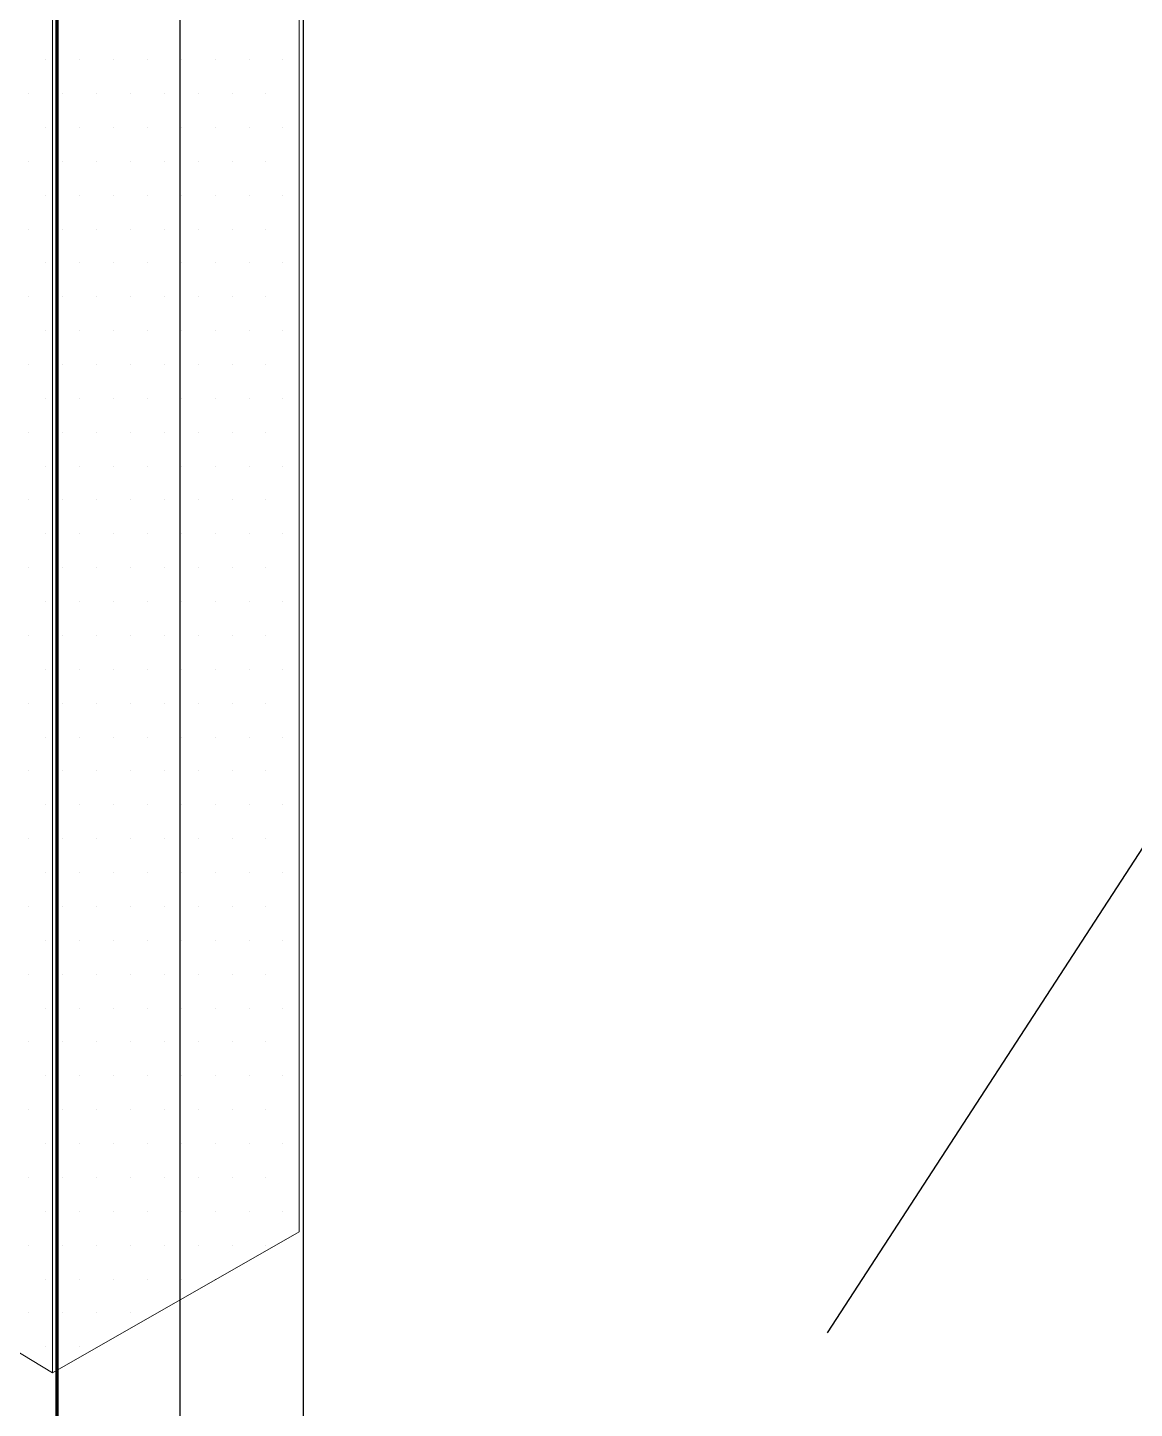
# Model space of a CAD drawing. Header units: inches. Extents: x -26 to 76, y -16 to 22.
# Drawn here: x 38.687 to 39.3, y 7.245 to 8.01 of the extents above; entities that cross this region are included whole.
import ezdxf

# ---------------------------------------------------------------- set-up
doc = ezdxf.new("R2010")
doc.units = ezdxf.units.IN
doc.header["$MEASUREMENT"] = 0
doc.linetypes.add('AI-Linetype-1', pattern=[0.375113, 0.250075, -0.125038])
for name, color, linetype, lineweight in [('.ATI-DETAIL', 7, 'Continuous', 0), ('.ATI-HATCH', 7, 'Continuous', 0), ('G-ANNO-TTLB', 7, 'Continuous', 0), ('TYVEK', 7, 'Continuous', 0)]:
    doc.layers.add(name, color=color, linetype=linetype, lineweight=lineweight)

# ---------------------------------------------------------------- blocks, each defined once
blk = doc.blocks.new('Block_386')
at = {"layer": '.ATI-HATCH'}
for points in [[(38.70094, 9.57216), (38.70094, 9.57216), (38.45346, 9.72215), (38.45346, 9.72215), (38.45346, 9.72215), (38.45346, 7.41486), (38.45346, 7.41486), (38.45346, 7.41486), (38.70094, 7.26487), (38.70094, 7.26487), (38.70094, 7.26487), (38.70094, 9.57216), (38.70094, 9.57216)], [(38.70094, 7.26487), (38.70094, 7.26487), (38.83744, 7.34289), (38.83744, 7.34289), (38.83744, 7.34289), (38.83744, 9.48944), (38.83744, 9.48944), (38.83744, 9.48944), (38.70094, 9.57216), (38.70094, 9.57216), (38.70094, 9.57216), (38.70094, 7.26487), (38.70094, 7.26487)]]:
    blk.add_open_spline(points, degree=3, knots=[0, 0, 0, 0, 1, 1, 1, 2, 2, 2, 3, 3, 3, 4, 4, 4, 4], dxfattribs=at)
at = {"layer": '.ATI-HATCH', "color": 8, "lineweight": 0, "true_color": 0x808080}
for points in [[(38.69713, 7.99195), (38.69713, 7.99195), (38.69713, 7.99195), (38.69713, 7.99195)], [(38.71588, 7.99195), (38.71588, 7.99195), (38.71588, 7.99195), (38.71588, 7.99195)], [(38.73464, 7.99195), (38.73464, 7.99195), (38.73464, 7.99195), (38.73464, 7.99195)], [(38.75339, 7.99195), (38.75339, 7.99195), (38.75339, 7.99195), (38.75339, 7.99195)], [(38.77215, 7.99195), (38.77215, 7.99195), (38.77215, 7.99195), (38.77215, 7.99195)], [(38.7909, 7.99195), (38.7909, 7.99195), (38.7909, 7.99195), (38.7909, 7.99195)], [(38.80966, 7.99195), (38.80966, 7.99195), (38.80966, 7.99195), (38.80966, 7.99195)], [(38.82842, 7.99195), (38.82842, 7.99195), (38.82842, 7.99195), (38.82842, 7.99195)], [(38.68775, 7.9732), (38.68775, 7.9732), (38.68775, 7.9732), (38.68775, 7.9732)], [(38.7065, 7.9732), (38.7065, 7.9732), (38.7065, 7.9732), (38.7065, 7.9732)], [(38.72526, 7.9732), (38.72526, 7.9732), (38.72526, 7.9732), (38.72526, 7.9732)], [(38.74402, 7.9732), (38.74402, 7.9732), (38.74402, 7.9732), (38.74402, 7.9732)], [(38.76277, 7.9732), (38.76277, 7.9732), (38.76277, 7.9732), (38.76277, 7.9732)], [(38.78153, 7.9732), (38.78153, 7.9732), (38.78153, 7.9732), (38.78153, 7.9732)], [(38.80028, 7.9732), (38.80028, 7.9732), (38.80028, 7.9732), (38.80028, 7.9732)], [(38.81904, 7.9732), (38.81904, 7.9732), (38.81904, 7.9732), (38.81904, 7.9732)], [(38.69713, 7.95444), (38.69713, 7.95444), (38.69713, 7.95444), (38.69713, 7.95444)], [(38.71588, 7.95444), (38.71588, 7.95444), (38.71588, 7.95444), (38.71588, 7.95444)], [(38.73464, 7.95444), (38.73464, 7.95444), (38.73464, 7.95444), (38.73464, 7.95444)], [(38.75339, 7.95444), (38.75339, 7.95444), (38.75339, 7.95444), (38.75339, 7.95444)], [(38.77215, 7.95444), (38.77215, 7.95444), (38.77215, 7.95444), (38.77215, 7.95444)], [(38.7909, 7.95444), (38.7909, 7.95444), (38.7909, 7.95444), (38.7909, 7.95444)], [(38.80966, 7.95444), (38.80966, 7.95444), (38.80966, 7.95444), (38.80966, 7.95444)], [(38.82842, 7.95444), (38.82842, 7.95444), (38.82842, 7.95444), (38.82842, 7.95444)], [(38.68775, 7.93568), (38.68775, 7.93568), (38.68775, 7.93568), (38.68775, 7.93568)], [(38.7065, 7.93568), (38.7065, 7.93568), (38.7065, 7.93568), (38.7065, 7.93568)], [(38.72526, 7.93568), (38.72526, 7.93568), (38.72526, 7.93568), (38.72526, 7.93568)], [(38.74402, 7.93568), (38.74402, 7.93568), (38.74402, 7.93568), (38.74402, 7.93568)], [(38.76277, 7.93568), (38.76277, 7.93568), (38.76277, 7.93568), (38.76277, 7.93568)], [(38.78153, 7.93568), (38.78153, 7.93568), (38.78153, 7.93568), (38.78153, 7.93568)], [(38.80028, 7.93568), (38.80028, 7.93568), (38.80028, 7.93568), (38.80028, 7.93568)], [(38.81904, 7.93568), (38.81904, 7.93568), (38.81904, 7.93568), (38.81904, 7.93568)], [(38.69713, 7.91693), (38.69713, 7.91693), (38.69713, 7.91693), (38.69713, 7.91693)], [(38.71588, 7.91693), (38.71588, 7.91693), (38.71588, 7.91693), (38.71588, 7.91693)], [(38.73464, 7.91693), (38.73464, 7.91693), (38.73464, 7.91693), (38.73464, 7.91693)], [(38.75339, 7.91693), (38.75339, 7.91693), (38.75339, 7.91693), (38.75339, 7.91693)], [(38.77215, 7.91693), (38.77215, 7.91693), (38.77215, 7.91693), (38.77215, 7.91693)], [(38.7909, 7.91693), (38.7909, 7.91693), (38.7909, 7.91693), (38.7909, 7.91693)], [(38.80966, 7.91693), (38.80966, 7.91693), (38.80966, 7.91693), (38.80966, 7.91693)], [(38.82842, 7.91693), (38.82842, 7.91693), (38.82842, 7.91693), (38.82842, 7.91693)], [(38.68775, 7.89817), (38.68775, 7.89817), (38.68775, 7.89817), (38.68775, 7.89817)], [(38.7065, 7.89817), (38.7065, 7.89817), (38.7065, 7.89817), (38.7065, 7.89817)], [(38.72526, 7.89817), (38.72526, 7.89817), (38.72526, 7.89817), (38.72526, 7.89817)], [(38.74402, 7.89817), (38.74402, 7.89817), (38.74402, 7.89817), (38.74402, 7.89817)], [(38.76277, 7.89817), (38.76277, 7.89817), (38.76277, 7.89817), (38.76277, 7.89817)], [(38.78153, 7.89817), (38.78153, 7.89817), (38.78153, 7.89817), (38.78153, 7.89817)], [(38.80028, 7.89817), (38.80028, 7.89817), (38.80028, 7.89817), (38.80028, 7.89817)], [(38.81904, 7.89817), (38.81904, 7.89817), (38.81904, 7.89817), (38.81904, 7.89817)], [(38.69713, 7.87942), (38.69713, 7.87942), (38.69713, 7.87942), (38.69713, 7.87942)], [(38.71588, 7.87942), (38.71588, 7.87942), (38.71588, 7.87942), (38.71588, 7.87942)], [(38.73464, 7.87942), (38.73464, 7.87942), (38.73464, 7.87942), (38.73464, 7.87942)], [(38.75339, 7.87942), (38.75339, 7.87942), (38.75339, 7.87942), (38.75339, 7.87942)], [(38.77215, 7.87942), (38.77215, 7.87942), (38.77215, 7.87942), (38.77215, 7.87942)], [(38.7909, 7.87942), (38.7909, 7.87942), (38.7909, 7.87942), (38.7909, 7.87942)], [(38.80966, 7.87942), (38.80966, 7.87942), (38.80966, 7.87942), (38.80966, 7.87942)], [(38.82842, 7.87942), (38.82842, 7.87942), (38.82842, 7.87942), (38.82842, 7.87942)], [(38.68775, 7.86066), (38.68775, 7.86066), (38.68775, 7.86066), (38.68775, 7.86066)], [(38.7065, 7.86066), (38.7065, 7.86066), (38.7065, 7.86066), (38.7065, 7.86066)], [(38.72526, 7.86066), (38.72526, 7.86066), (38.72526, 7.86066), (38.72526, 7.86066)], [(38.74402, 7.86066), (38.74402, 7.86066), (38.74402, 7.86066), (38.74402, 7.86066)], [(38.76277, 7.86066), (38.76277, 7.86066), (38.76277, 7.86066), (38.76277, 7.86066)], [(38.78153, 7.86066), (38.78153, 7.86066), (38.78153, 7.86066), (38.78153, 7.86066)], [(38.80028, 7.86066), (38.80028, 7.86066), (38.80028, 7.86066), (38.80028, 7.86066)], [(38.81904, 7.86066), (38.81904, 7.86066), (38.81904, 7.86066), (38.81904, 7.86066)], [(38.69713, 7.84191), (38.69713, 7.84191), (38.69713, 7.84191), (38.69713, 7.84191)], [(38.71588, 7.84191), (38.71588, 7.84191), (38.71588, 7.84191), (38.71588, 7.84191)], [(38.73464, 7.84191), (38.73464, 7.84191), (38.73464, 7.84191), (38.73464, 7.84191)], [(38.75339, 7.84191), (38.75339, 7.84191), (38.75339, 7.84191), (38.75339, 7.84191)], [(38.77215, 7.84191), (38.77215, 7.84191), (38.77215, 7.84191), (38.77215, 7.84191)], [(38.7909, 7.84191), (38.7909, 7.84191), (38.7909, 7.84191), (38.7909, 7.84191)], [(38.80966, 7.84191), (38.80966, 7.84191), (38.80966, 7.84191), (38.80966, 7.84191)], [(38.82842, 7.84191), (38.82842, 7.84191), (38.82842, 7.84191), (38.82842, 7.84191)], [(38.68775, 7.82315), (38.68775, 7.82315), (38.68775, 7.82315), (38.68775, 7.82315)], [(38.7065, 7.82315), (38.7065, 7.82315), (38.7065, 7.82315), (38.7065, 7.82315)], [(38.72526, 7.82315), (38.72526, 7.82315), (38.72526, 7.82315), (38.72526, 7.82315)], [(38.74402, 7.82315), (38.74402, 7.82315), (38.74402, 7.82315), (38.74402, 7.82315)], [(38.76277, 7.82315), (38.76277, 7.82315), (38.76277, 7.82315), (38.76277, 7.82315)], [(38.78153, 7.82315), (38.78153, 7.82315), (38.78153, 7.82315), (38.78153, 7.82315)], [(38.80028, 7.82315), (38.80028, 7.82315), (38.80028, 7.82315), (38.80028, 7.82315)], [(38.81904, 7.82315), (38.81904, 7.82315), (38.81904, 7.82315), (38.81904, 7.82315)], [(38.69713, 7.80439), (38.69713, 7.80439), (38.69713, 7.80439), (38.69713, 7.80439)], [(38.71588, 7.80439), (38.71588, 7.80439), (38.71588, 7.80439), (38.71588, 7.80439)], [(38.73464, 7.80439), (38.73464, 7.80439), (38.73464, 7.80439), (38.73464, 7.80439)], [(38.75339, 7.80439), (38.75339, 7.80439), (38.75339, 7.80439), (38.75339, 7.80439)], [(38.77215, 7.80439), (38.77215, 7.80439), (38.77215, 7.80439), (38.77215, 7.80439)], [(38.7909, 7.80439), (38.7909, 7.80439), (38.7909, 7.80439), (38.7909, 7.80439)], [(38.80966, 7.80439), (38.80966, 7.80439), (38.80966, 7.80439), (38.80966, 7.80439)], [(38.82842, 7.80439), (38.82842, 7.80439), (38.82842, 7.80439), (38.82842, 7.80439)], [(38.68775, 7.78564), (38.68775, 7.78564), (38.68775, 7.78564), (38.68775, 7.78564)], [(38.7065, 7.78564), (38.7065, 7.78564), (38.7065, 7.78564), (38.7065, 7.78564)], [(38.72526, 7.78564), (38.72526, 7.78564), (38.72526, 7.78564), (38.72526, 7.78564)], [(38.74402, 7.78564), (38.74402, 7.78564), (38.74402, 7.78564), (38.74402, 7.78564)], [(38.76277, 7.78564), (38.76277, 7.78564), (38.76277, 7.78564), (38.76277, 7.78564)], [(38.78153, 7.78564), (38.78153, 7.78564), (38.78153, 7.78564), (38.78153, 7.78564)], [(38.80028, 7.78564), (38.80028, 7.78564), (38.80028, 7.78564), (38.80028, 7.78564)], [(38.81904, 7.78564), (38.81904, 7.78564), (38.81904, 7.78564), (38.81904, 7.78564)], [(38.69713, 7.76688), (38.69713, 7.76688), (38.69713, 7.76688), (38.69713, 7.76688)], [(38.71588, 7.76688), (38.71588, 7.76688), (38.71588, 7.76688), (38.71588, 7.76688)], [(38.73464, 7.76688), (38.73464, 7.76688), (38.73464, 7.76688), (38.73464, 7.76688)], [(38.75339, 7.76688), (38.75339, 7.76688), (38.75339, 7.76688), (38.75339, 7.76688)], [(38.77215, 7.76688), (38.77215, 7.76688), (38.77215, 7.76688), (38.77215, 7.76688)], [(38.7909, 7.76688), (38.7909, 7.76688), (38.7909, 7.76688), (38.7909, 7.76688)], [(38.80966, 7.76688), (38.80966, 7.76688), (38.80966, 7.76688), (38.80966, 7.76688)], [(38.82842, 7.76688), (38.82842, 7.76688), (38.82842, 7.76688), (38.82842, 7.76688)], [(38.68775, 7.74813), (38.68775, 7.74813), (38.68775, 7.74813), (38.68775, 7.74813)], [(38.7065, 7.74813), (38.7065, 7.74813), (38.7065, 7.74813), (38.7065, 7.74813)], [(38.72526, 7.74813), (38.72526, 7.74813), (38.72526, 7.74813), (38.72526, 7.74813)], [(38.74402, 7.74813), (38.74402, 7.74813), (38.74402, 7.74813), (38.74402, 7.74813)], [(38.76277, 7.74813), (38.76277, 7.74813), (38.76277, 7.74813), (38.76277, 7.74813)], [(38.78153, 7.74813), (38.78153, 7.74813), (38.78153, 7.74813), (38.78153, 7.74813)], [(38.80028, 7.74813), (38.80028, 7.74813), (38.80028, 7.74813), (38.80028, 7.74813)], [(38.81904, 7.74813), (38.81904, 7.74813), (38.81904, 7.74813), (38.81904, 7.74813)], [(38.69713, 7.72937), (38.69713, 7.72937), (38.69713, 7.72937), (38.69713, 7.72937)], [(38.71588, 7.72937), (38.71588, 7.72937), (38.71588, 7.72937), (38.71588, 7.72937)], [(38.73464, 7.72937), (38.73464, 7.72937), (38.73464, 7.72937), (38.73464, 7.72937)], [(38.75339, 7.72937), (38.75339, 7.72937), (38.75339, 7.72937), (38.75339, 7.72937)], [(38.77215, 7.72937), (38.77215, 7.72937), (38.77215, 7.72937), (38.77215, 7.72937)], [(38.7909, 7.72937), (38.7909, 7.72937), (38.7909, 7.72937), (38.7909, 7.72937)], [(38.80966, 7.72937), (38.80966, 7.72937), (38.80966, 7.72937), (38.80966, 7.72937)], [(38.82842, 7.72937), (38.82842, 7.72937), (38.82842, 7.72937), (38.82842, 7.72937)], [(38.68775, 7.71062), (38.68775, 7.71062), (38.68775, 7.71062), (38.68775, 7.71062)], [(38.7065, 7.71062), (38.7065, 7.71062), (38.7065, 7.71062), (38.7065, 7.71062)], [(38.72526, 7.71062), (38.72526, 7.71062), (38.72526, 7.71062), (38.72526, 7.71062)], [(38.74402, 7.71062), (38.74402, 7.71062), (38.74402, 7.71062), (38.74402, 7.71062)], [(38.76277, 7.71062), (38.76277, 7.71062), (38.76277, 7.71062), (38.76277, 7.71062)], [(38.78153, 7.71062), (38.78153, 7.71062), (38.78153, 7.71062), (38.78153, 7.71062)], [(38.80028, 7.71062), (38.80028, 7.71062), (38.80028, 7.71062), (38.80028, 7.71062)], [(38.81904, 7.71062), (38.81904, 7.71062), (38.81904, 7.71062), (38.81904, 7.71062)], [(38.69713, 7.69186), (38.69713, 7.69186), (38.69713, 7.69186), (38.69713, 7.69186)], [(38.71588, 7.69186), (38.71588, 7.69186), (38.71588, 7.69186), (38.71588, 7.69186)], [(38.73464, 7.69186), (38.73464, 7.69186), (38.73464, 7.69186), (38.73464, 7.69186)], [(38.75339, 7.69186), (38.75339, 7.69186), (38.75339, 7.69186), (38.75339, 7.69186)], [(38.77215, 7.69186), (38.77215, 7.69186), (38.77215, 7.69186), (38.77215, 7.69186)], [(38.7909, 7.69186), (38.7909, 7.69186), (38.7909, 7.69186), (38.7909, 7.69186)], [(38.80966, 7.69186), (38.80966, 7.69186), (38.80966, 7.69186), (38.80966, 7.69186)], [(38.82842, 7.69186), (38.82842, 7.69186), (38.82842, 7.69186), (38.82842, 7.69186)], [(38.68775, 7.6731), (38.68775, 7.6731), (38.68775, 7.6731), (38.68775, 7.6731)], [(38.7065, 7.6731), (38.7065, 7.6731), (38.7065, 7.6731), (38.7065, 7.6731)], [(38.72526, 7.6731), (38.72526, 7.6731), (38.72526, 7.6731), (38.72526, 7.6731)], [(38.74402, 7.6731), (38.74402, 7.6731), (38.74402, 7.6731), (38.74402, 7.6731)], [(38.76277, 7.6731), (38.76277, 7.6731), (38.76277, 7.6731), (38.76277, 7.6731)], [(38.78153, 7.6731), (38.78153, 7.6731), (38.78153, 7.6731), (38.78153, 7.6731)], [(38.80028, 7.6731), (38.80028, 7.6731), (38.80028, 7.6731), (38.80028, 7.6731)], [(38.81904, 7.6731), (38.81904, 7.6731), (38.81904, 7.6731), (38.81904, 7.6731)], [(38.69713, 7.65435), (38.69713, 7.65435), (38.69713, 7.65435), (38.69713, 7.65435)], [(38.71588, 7.65435), (38.71588, 7.65435), (38.71588, 7.65435), (38.71588, 7.65435)], [(38.73464, 7.65435), (38.73464, 7.65435), (38.73464, 7.65435), (38.73464, 7.65435)], [(38.75339, 7.65435), (38.75339, 7.65435), (38.75339, 7.65435), (38.75339, 7.65435)], [(38.77215, 7.65435), (38.77215, 7.65435), (38.77215, 7.65435), (38.77215, 7.65435)], [(38.7909, 7.65435), (38.7909, 7.65435), (38.7909, 7.65435), (38.7909, 7.65435)], [(38.80966, 7.65435), (38.80966, 7.65435), (38.80966, 7.65435), (38.80966, 7.65435)], [(38.82842, 7.65435), (38.82842, 7.65435), (38.82842, 7.65435), (38.82842, 7.65435)], [(38.68775, 7.63559), (38.68775, 7.63559), (38.68775, 7.63559), (38.68775, 7.63559)], [(38.7065, 7.63559), (38.7065, 7.63559), (38.7065, 7.63559), (38.7065, 7.63559)], [(38.72526, 7.63559), (38.72526, 7.63559), (38.72526, 7.63559), (38.72526, 7.63559)], [(38.74402, 7.63559), (38.74402, 7.63559), (38.74402, 7.63559), (38.74402, 7.63559)], [(38.76277, 7.63559), (38.76277, 7.63559), (38.76277, 7.63559), (38.76277, 7.63559)], [(38.78153, 7.63559), (38.78153, 7.63559), (38.78153, 7.63559), (38.78153, 7.63559)], [(38.80028, 7.63559), (38.80028, 7.63559), (38.80028, 7.63559), (38.80028, 7.63559)], [(38.81904, 7.63559), (38.81904, 7.63559), (38.81904, 7.63559), (38.81904, 7.63559)], [(38.69713, 7.61684), (38.69713, 7.61684), (38.69713, 7.61684), (38.69713, 7.61684)], [(38.71588, 7.61684), (38.71588, 7.61684), (38.71588, 7.61684), (38.71588, 7.61684)], [(38.73464, 7.61684), (38.73464, 7.61684), (38.73464, 7.61684), (38.73464, 7.61684)], [(38.75339, 7.61684), (38.75339, 7.61684), (38.75339, 7.61684), (38.75339, 7.61684)], [(38.77215, 7.61684), (38.77215, 7.61684), (38.77215, 7.61684), (38.77215, 7.61684)], [(38.7909, 7.61684), (38.7909, 7.61684), (38.7909, 7.61684), (38.7909, 7.61684)], [(38.80966, 7.61684), (38.80966, 7.61684), (38.80966, 7.61684), (38.80966, 7.61684)], [(38.82842, 7.61684), (38.82842, 7.61684), (38.82842, 7.61684), (38.82842, 7.61684)], [(38.68775, 7.59808), (38.68775, 7.59808), (38.68775, 7.59808), (38.68775, 7.59808)], [(38.7065, 7.59808), (38.7065, 7.59808), (38.7065, 7.59808), (38.7065, 7.59808)], [(38.72526, 7.59808), (38.72526, 7.59808), (38.72526, 7.59808), (38.72526, 7.59808)], [(38.74402, 7.59808), (38.74402, 7.59808), (38.74402, 7.59808), (38.74402, 7.59808)], [(38.76277, 7.59808), (38.76277, 7.59808), (38.76277, 7.59808), (38.76277, 7.59808)], [(38.78153, 7.59808), (38.78153, 7.59808), (38.78153, 7.59808), (38.78153, 7.59808)], [(38.80028, 7.59808), (38.80028, 7.59808), (38.80028, 7.59808), (38.80028, 7.59808)], [(38.81904, 7.59808), (38.81904, 7.59808), (38.81904, 7.59808), (38.81904, 7.59808)], [(38.69713, 7.57933), (38.69713, 7.57933), (38.69713, 7.57933), (38.69713, 7.57933)], [(38.71588, 7.57933), (38.71588, 7.57933), (38.71588, 7.57933), (38.71588, 7.57933)], [(38.73464, 7.57933), (38.73464, 7.57933), (38.73464, 7.57933), (38.73464, 7.57933)], [(38.75339, 7.57933), (38.75339, 7.57933), (38.75339, 7.57933), (38.75339, 7.57933)], [(38.77215, 7.57933), (38.77215, 7.57933), (38.77215, 7.57933), (38.77215, 7.57933)], [(38.7909, 7.57933), (38.7909, 7.57933), (38.7909, 7.57933), (38.7909, 7.57933)], [(38.80966, 7.57933), (38.80966, 7.57933), (38.80966, 7.57933), (38.80966, 7.57933)], [(38.82842, 7.57933), (38.82842, 7.57933), (38.82842, 7.57933), (38.82842, 7.57933)], [(38.68775, 7.56057), (38.68775, 7.56057), (38.68775, 7.56057), (38.68775, 7.56057)], [(38.7065, 7.56057), (38.7065, 7.56057), (38.7065, 7.56057), (38.7065, 7.56057)], [(38.72526, 7.56057), (38.72526, 7.56057), (38.72526, 7.56057), (38.72526, 7.56057)], [(38.74402, 7.56057), (38.74402, 7.56057), (38.74402, 7.56057), (38.74402, 7.56057)], [(38.76277, 7.56057), (38.76277, 7.56057), (38.76277, 7.56057), (38.76277, 7.56057)], [(38.78153, 7.56057), (38.78153, 7.56057), (38.78153, 7.56057), (38.78153, 7.56057)], [(38.80028, 7.56057), (38.80028, 7.56057), (38.80028, 7.56057), (38.80028, 7.56057)], [(38.81904, 7.56057), (38.81904, 7.56057), (38.81904, 7.56057), (38.81904, 7.56057)], [(38.69713, 7.54182), (38.69713, 7.54182), (38.69713, 7.54182), (38.69713, 7.54182)], [(38.71588, 7.54182), (38.71588, 7.54182), (38.71588, 7.54182), (38.71588, 7.54182)], [(38.73464, 7.54182), (38.73464, 7.54182), (38.73464, 7.54182), (38.73464, 7.54182)], [(38.75339, 7.54182), (38.75339, 7.54182), (38.75339, 7.54182), (38.75339, 7.54182)], [(38.77215, 7.54182), (38.77215, 7.54182), (38.77215, 7.54182), (38.77215, 7.54182)], [(38.7909, 7.54182), (38.7909, 7.54182), (38.7909, 7.54182), (38.7909, 7.54182)], [(38.80966, 7.54182), (38.80966, 7.54182), (38.80966, 7.54182), (38.80966, 7.54182)], [(38.82842, 7.54182), (38.82842, 7.54182), (38.82842, 7.54182), (38.82842, 7.54182)], [(38.68775, 7.52306), (38.68775, 7.52306), (38.68775, 7.52306), (38.68775, 7.52306)], [(38.7065, 7.52306), (38.7065, 7.52306), (38.7065, 7.52306), (38.7065, 7.52306)], [(38.72526, 7.52306), (38.72526, 7.52306), (38.72526, 7.52306), (38.72526, 7.52306)], [(38.74402, 7.52306), (38.74402, 7.52306), (38.74402, 7.52306), (38.74402, 7.52306)], [(38.76277, 7.52306), (38.76277, 7.52306), (38.76277, 7.52306), (38.76277, 7.52306)], [(38.78153, 7.52306), (38.78153, 7.52306), (38.78153, 7.52306), (38.78153, 7.52306)], [(38.80028, 7.52306), (38.80028, 7.52306), (38.80028, 7.52306), (38.80028, 7.52306)], [(38.81904, 7.52306), (38.81904, 7.52306), (38.81904, 7.52306), (38.81904, 7.52306)], [(38.69713, 7.5043), (38.69713, 7.5043), (38.69713, 7.5043), (38.69713, 7.5043)], [(38.71588, 7.5043), (38.71588, 7.5043), (38.71588, 7.5043), (38.71588, 7.5043)], [(38.73464, 7.5043), (38.73464, 7.5043), (38.73464, 7.5043), (38.73464, 7.5043)], [(38.75339, 7.5043), (38.75339, 7.5043), (38.75339, 7.5043), (38.75339, 7.5043)], [(38.77215, 7.5043), (38.77215, 7.5043), (38.77215, 7.5043), (38.77215, 7.5043)], [(38.7909, 7.5043), (38.7909, 7.5043), (38.7909, 7.5043), (38.7909, 7.5043)], [(38.80966, 7.5043), (38.80966, 7.5043), (38.80966, 7.5043), (38.80966, 7.5043)], [(38.82842, 7.5043), (38.82842, 7.5043), (38.82842, 7.5043), (38.82842, 7.5043)], [(38.68775, 7.48555), (38.68775, 7.48555), (38.68775, 7.48555), (38.68775, 7.48555)], [(38.7065, 7.48555), (38.7065, 7.48555), (38.7065, 7.48555), (38.7065, 7.48555)], [(38.72526, 7.48555), (38.72526, 7.48555), (38.72526, 7.48555), (38.72526, 7.48555)], [(38.74402, 7.48555), (38.74402, 7.48555), (38.74402, 7.48555), (38.74402, 7.48555)], [(38.76277, 7.48555), (38.76277, 7.48555), (38.76277, 7.48555), (38.76277, 7.48555)], [(38.78153, 7.48555), (38.78153, 7.48555), (38.78153, 7.48555), (38.78153, 7.48555)], [(38.80028, 7.48555), (38.80028, 7.48555), (38.80028, 7.48555), (38.80028, 7.48555)], [(38.81904, 7.48555), (38.81904, 7.48555), (38.81904, 7.48555), (38.81904, 7.48555)], [(38.69713, 7.46679), (38.69713, 7.46679), (38.69713, 7.46679), (38.69713, 7.46679)], [(38.71588, 7.46679), (38.71588, 7.46679), (38.71588, 7.46679), (38.71588, 7.46679)], [(38.73464, 7.46679), (38.73464, 7.46679), (38.73464, 7.46679), (38.73464, 7.46679)], [(38.75339, 7.46679), (38.75339, 7.46679), (38.75339, 7.46679), (38.75339, 7.46679)], [(38.77215, 7.46679), (38.77215, 7.46679), (38.77215, 7.46679), (38.77215, 7.46679)], [(38.7909, 7.46679), (38.7909, 7.46679), (38.7909, 7.46679), (38.7909, 7.46679)], [(38.80966, 7.46679), (38.80966, 7.46679), (38.80966, 7.46679), (38.80966, 7.46679)], [(38.82842, 7.46679), (38.82842, 7.46679), (38.82842, 7.46679), (38.82842, 7.46679)], [(38.68775, 7.44804), (38.68775, 7.44804), (38.68775, 7.44804), (38.68775, 7.44804)], [(38.7065, 7.44804), (38.7065, 7.44804), (38.7065, 7.44804), (38.7065, 7.44804)], [(38.72526, 7.44804), (38.72526, 7.44804), (38.72526, 7.44804), (38.72526, 7.44804)], [(38.74402, 7.44804), (38.74402, 7.44804), (38.74402, 7.44804), (38.74402, 7.44804)], [(38.76277, 7.44804), (38.76277, 7.44804), (38.76277, 7.44804), (38.76277, 7.44804)], [(38.78153, 7.44804), (38.78153, 7.44804), (38.78153, 7.44804), (38.78153, 7.44804)], [(38.80028, 7.44804), (38.80028, 7.44804), (38.80028, 7.44804), (38.80028, 7.44804)], [(38.81904, 7.44804), (38.81904, 7.44804), (38.81904, 7.44804), (38.81904, 7.44804)], [(38.69713, 7.42928), (38.69713, 7.42928), (38.69713, 7.42928), (38.69713, 7.42928)], [(38.71588, 7.42928), (38.71588, 7.42928), (38.71588, 7.42928), (38.71588, 7.42928)], [(38.73464, 7.42928), (38.73464, 7.42928), (38.73464, 7.42928), (38.73464, 7.42928)], [(38.75339, 7.42928), (38.75339, 7.42928), (38.75339, 7.42928), (38.75339, 7.42928)], [(38.77215, 7.42928), (38.77215, 7.42928), (38.77215, 7.42928), (38.77215, 7.42928)], [(38.7909, 7.42928), (38.7909, 7.42928), (38.7909, 7.42928), (38.7909, 7.42928)], [(38.80966, 7.42928), (38.80966, 7.42928), (38.80966, 7.42928), (38.80966, 7.42928)], [(38.82842, 7.42928), (38.82842, 7.42928), (38.82842, 7.42928), (38.82842, 7.42928)], [(38.68775, 7.41053), (38.68775, 7.41053), (38.68775, 7.41053), (38.68775, 7.41053)], [(38.7065, 7.41053), (38.7065, 7.41053), (38.7065, 7.41053), (38.7065, 7.41053)], [(38.72526, 7.41053), (38.72526, 7.41053), (38.72526, 7.41053), (38.72526, 7.41053)], [(38.74402, 7.41053), (38.74402, 7.41053), (38.74402, 7.41053), (38.74402, 7.41053)], [(38.76277, 7.41053), (38.76277, 7.41053), (38.76277, 7.41053), (38.76277, 7.41053)], [(38.78153, 7.41053), (38.78153, 7.41053), (38.78153, 7.41053), (38.78153, 7.41053)], [(38.80028, 7.41053), (38.80028, 7.41053), (38.80028, 7.41053), (38.80028, 7.41053)], [(38.81904, 7.41053), (38.81904, 7.41053), (38.81904, 7.41053), (38.81904, 7.41053)], [(38.69713, 7.39177), (38.69713, 7.39177), (38.69713, 7.39177), (38.69713, 7.39177)], [(38.71588, 7.39177), (38.71588, 7.39177), (38.71588, 7.39177), (38.71588, 7.39177)], [(38.73464, 7.39177), (38.73464, 7.39177), (38.73464, 7.39177), (38.73464, 7.39177)], [(38.75339, 7.39177), (38.75339, 7.39177), (38.75339, 7.39177), (38.75339, 7.39177)], [(38.77215, 7.39177), (38.77215, 7.39177), (38.77215, 7.39177), (38.77215, 7.39177)], [(38.7909, 7.39177), (38.7909, 7.39177), (38.7909, 7.39177), (38.7909, 7.39177)], [(38.80966, 7.39177), (38.80966, 7.39177), (38.80966, 7.39177), (38.80966, 7.39177)], [(38.82842, 7.39177), (38.82842, 7.39177), (38.82842, 7.39177), (38.82842, 7.39177)], [(38.68775, 7.37301), (38.68775, 7.37301), (38.68775, 7.37301), (38.68775, 7.37301)], [(38.7065, 7.37301), (38.7065, 7.37301), (38.7065, 7.37301), (38.7065, 7.37301)], [(38.72526, 7.37301), (38.72526, 7.37301), (38.72526, 7.37301), (38.72526, 7.37301)], [(38.74402, 7.37301), (38.74402, 7.37301), (38.74402, 7.37301), (38.74402, 7.37301)], [(38.76277, 7.37301), (38.76277, 7.37301), (38.76277, 7.37301), (38.76277, 7.37301)], [(38.78153, 7.37301), (38.78153, 7.37301), (38.78153, 7.37301), (38.78153, 7.37301)], [(38.80028, 7.37301), (38.80028, 7.37301), (38.80028, 7.37301), (38.80028, 7.37301)], [(38.81904, 7.37301), (38.81904, 7.37301), (38.81904, 7.37301), (38.81904, 7.37301)], [(38.69713, 7.35426), (38.69713, 7.35426), (38.69713, 7.35426), (38.69713, 7.35426)], [(38.71588, 7.35426), (38.71588, 7.35426), (38.71588, 7.35426), (38.71588, 7.35426)], [(38.73464, 7.35426), (38.73464, 7.35426), (38.73464, 7.35426), (38.73464, 7.35426)], [(38.75339, 7.35426), (38.75339, 7.35426), (38.75339, 7.35426), (38.75339, 7.35426)], [(38.77215, 7.35426), (38.77215, 7.35426), (38.77215, 7.35426), (38.77215, 7.35426)], [(38.7909, 7.35426), (38.7909, 7.35426), (38.7909, 7.35426), (38.7909, 7.35426)], [(38.80966, 7.35426), (38.80966, 7.35426), (38.80966, 7.35426), (38.80966, 7.35426)], [(38.82842, 7.35426), (38.82842, 7.35426), (38.82842, 7.35426), (38.82842, 7.35426)], [(38.68775, 7.3355), (38.68775, 7.3355), (38.68775, 7.3355), (38.68775, 7.3355)], [(38.7065, 7.3355), (38.7065, 7.3355), (38.7065, 7.3355), (38.7065, 7.3355)], [(38.72526, 7.3355), (38.72526, 7.3355), (38.72526, 7.3355), (38.72526, 7.3355)], [(38.74402, 7.3355), (38.74402, 7.3355), (38.74402, 7.3355), (38.74402, 7.3355)], [(38.76277, 7.3355), (38.76277, 7.3355), (38.76277, 7.3355), (38.76277, 7.3355)], [(38.78153, 7.3355), (38.78153, 7.3355), (38.78153, 7.3355), (38.78153, 7.3355)], [(38.80028, 7.3355), (38.80028, 7.3355), (38.80028, 7.3355), (38.80028, 7.3355)], [(38.81904, 7.3355), (38.81904, 7.3355), (38.81904, 7.3355), (38.81904, 7.3355)], [(38.69713, 7.31675), (38.69713, 7.31675), (38.69713, 7.31675), (38.69713, 7.31675)], [(38.71588, 7.31675), (38.71588, 7.31675), (38.71588, 7.31675), (38.71588, 7.31675)], [(38.73464, 7.31675), (38.73464, 7.31675), (38.73464, 7.31675), (38.73464, 7.31675)], [(38.75339, 7.31675), (38.75339, 7.31675), (38.75339, 7.31675), (38.75339, 7.31675)], [(38.77215, 7.31675), (38.77215, 7.31675), (38.77215, 7.31675), (38.77215, 7.31675)], [(38.7909, 7.31675), (38.7909, 7.31675), (38.7909, 7.31675), (38.7909, 7.31675)], [(38.68775, 7.29799), (38.68775, 7.29799), (38.68775, 7.29799), (38.68775, 7.29799)], [(38.7065, 7.29799), (38.7065, 7.29799), (38.7065, 7.29799), (38.7065, 7.29799)], [(38.72526, 7.29799), (38.72526, 7.29799), (38.72526, 7.29799), (38.72526, 7.29799)], [(38.74402, 7.29799), (38.74402, 7.29799), (38.74402, 7.29799), (38.74402, 7.29799)], [(38.69713, 7.27924), (38.69713, 7.27924), (38.69713, 7.27924), (38.69713, 7.27924)], [(38.71588, 7.27924), (38.71588, 7.27924), (38.71588, 7.27924), (38.71588, 7.27924)]]:
    blk.add_open_spline(points, degree=3, dxfattribs=at)

msp = doc.modelspace()

# ---------------------------------------------------------------- hatches: boundary and pattern name
at = {"layer": 'G-ANNO-TTLB', "true_color": 0xff00ff, "transparency": 33554687}
h = msp.add_hatch(color=6, dxfattribs=at)
edge = h.paths.add_edge_path()
edge.add_spline(control_points=[(71.22733, -15.13455), (71.22733, -15.13455), (30.5273, -15.13455), (30.5273, -15.13455), (30.5273, -15.13455), (30.5273, 19.00075), (30.5273, 19.00075), (30.5273, 19.00075), (71.22733, 19.00075), (71.22733, 19.00075), (71.22733, 19.00075), (71.22733, -15.13455), (71.22733, -15.13455)], knot_values=[0, 0, 0, 0, 1, 1, 1, 2, 2, 2, 3, 3, 3, 4, 4, 4, 4], degree=3, periodic=0)
edge = h.paths.add_edge_path()
edge.add_spline(control_points=[(30.65233, 18.87572), (30.65233, 18.87572), (30.65233, -15.00951), (30.65233, -15.00951), (30.65233, -15.00951), (71.10229, -15.00951), (71.10229, -15.00951), (71.10229, -15.00951), (71.10229, 18.87572), (71.10229, 18.87572), (71.10229, 18.87572), (30.65233, 18.87572), (30.65233, 18.87572)], knot_values=[0, 0, 0, 0, 1, 1, 1, 2, 2, 2, 3, 3, 3, 4, 4, 4, 4], degree=3, periodic=0)
edge.add_line((30.65233, 18.87572), (30.65233, 18.87572))

# ---------------------------------------------------------------- linework, layer by layer
at = {"layer": '.ATI-DETAIL', "color": 251, "lineweight": 25, "true_color": 0x5b5b5b}
msp.add_line((39.59846, 8.00868), (39.12968, 7.28695), dxfattribs=at)
msp.add_line((39.59846, 8.00868), (39.12968, 7.28695), dxfattribs=at)
at = {"layer": 'G-ANNO-TTLB'}
for points in [[(71.22733, -15.13455), (71.22733, -15.13455), (30.5273, -15.13455), (30.5273, -15.13455), (30.5273, -15.13455), (30.5273, 19.00075), (30.5273, 19.00075), (30.5273, 19.00075), (71.22733, 19.00075), (71.22733, 19.00075), (71.22733, 19.00075), (71.22733, -15.13455), (71.22733, -15.13455)], [(30.65233, 18.87572), (30.65233, 18.87572), (30.65233, -15.00951), (30.65233, -15.00951), (30.65233, -15.00951), (71.10229, -15.00951), (71.10229, -15.00951), (71.10229, -15.00951), (71.10229, 18.87572), (71.10229, 18.87572), (71.10229, 18.87572), (30.65233, 18.87572), (30.65233, 18.87572)]]:
    msp.add_open_spline(points, degree=3, knots=[0, 0, 0, 0, 1, 1, 1, 2, 2, 2, 3, 3, 3, 4, 4, 4, 4], dxfattribs=at)
at = {"layer": 'TYVEK', "color": 33, "lineweight": 25, "true_color": 0xcc9966}
msp.add_line((38.70321, 11.04494), (38.70321, 5.25836), dxfattribs=at)
at = {"layer": 'TYVEK', "color": 3, "lineweight": 25, "true_color": 0x00ff00}
for p, q in [((38.77146, 7.18046), (38.77146, 9.40738)), ((38.83971, 7.21947), (38.83971, 9.36602))]:
    msp.add_line(p, q, dxfattribs=at)
at = {"layer": 'TYVEK', "color": 18, "linetype": 'AI-Linetype-1', "lineweight": 60, "true_color": 0x000000}
msp.add_line((38.45674, 7.39786), (38.70422, 7.24787), dxfattribs=at)
at = {"layer": 'TYVEK', "color": 18, "lineweight": 80, "true_color": 0x000000}
msp.add_lwpolyline([(39.79834, 8.85886), (38.70321, 9.52255), (38.70321, 7.14146), (39.79834, 6.47776), (39.79834, 8.85886)], dxfattribs=at)

# ---------------------------------------------------------------- block references
at = {"layer": '.ATI-HATCH'}
msp.add_blockref('Block_386', (0, 0), dxfattribs=at)

doc.saveas('drawing.dxf')
